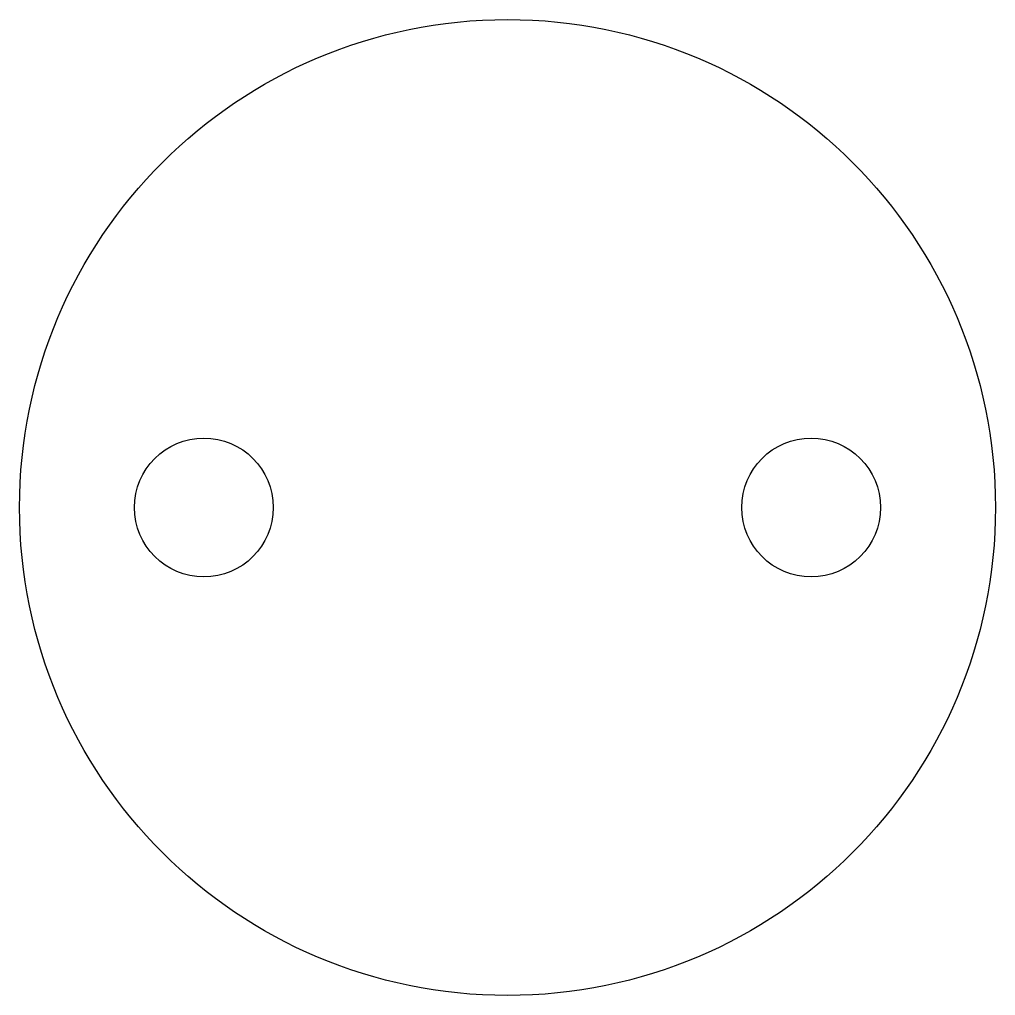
# Model space of a CAD drawing. Header units: millimetres. Extents: x -22.5 to 22.5, y -22.5 to 22.5.
import ezdxf

# ---------------------------------------------------------------- set-up
doc = ezdxf.new("R2010")
doc.units = ezdxf.units.MM
doc.layers.add('Sketch', color=7, linetype='CONTINUOUS')

msp = doc.modelspace()

# ---------------------------------------------------------------- linework, layer by layer
at = {"layer": 'Sketch'}
for centre, radius in [((0, 0), 22.5), ((-14, 0), 3.2), ((14, 0), 3.2)]:
    msp.add_circle(centre, radius, dxfattribs=at)

doc.saveas('drawing.dxf')
